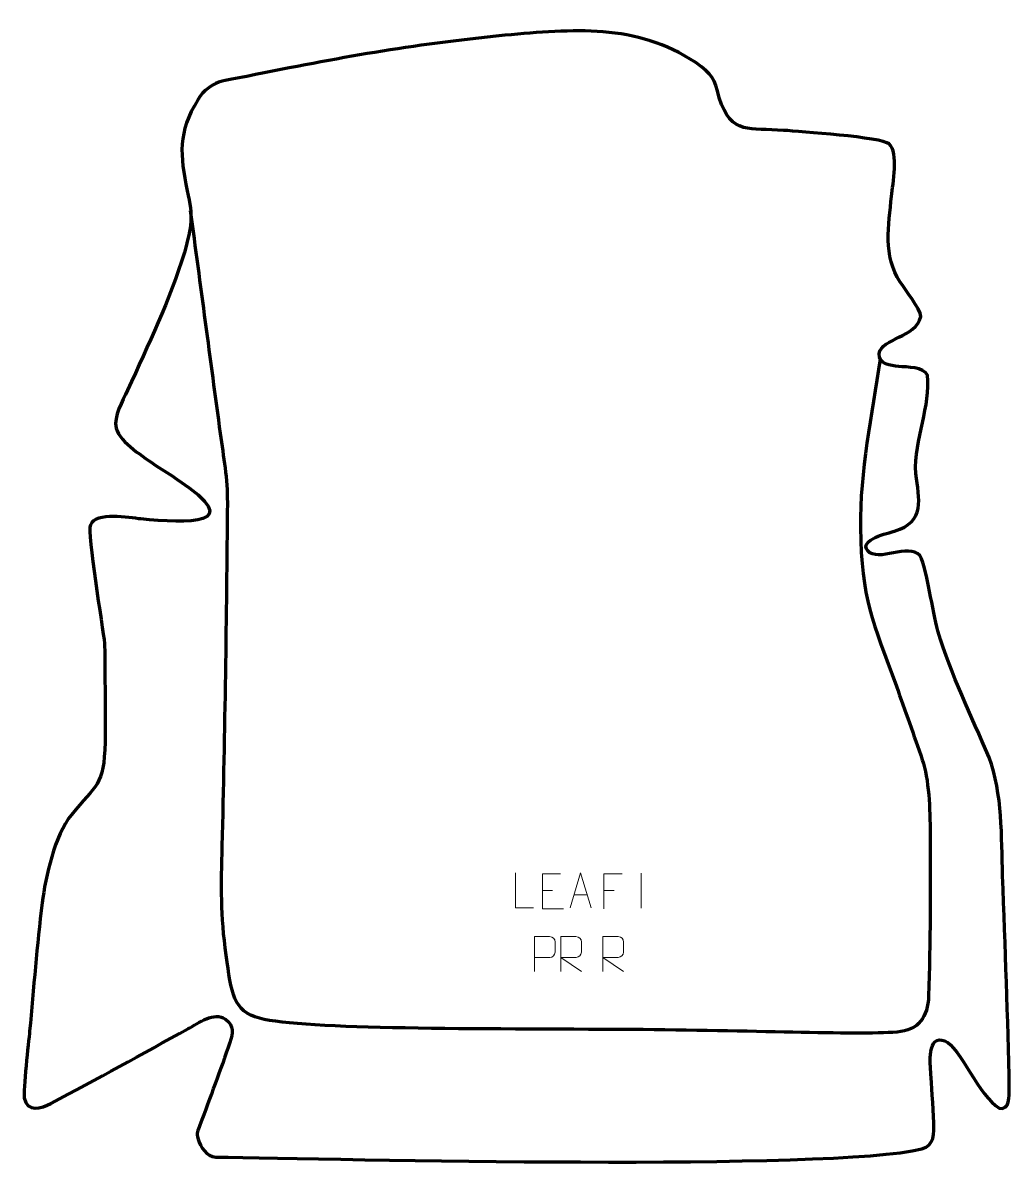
# Model space of a CAD drawing. Header units: millimetres. Extents: x 1012 to 1715, y 36 to 853.
import ezdxf

# ---------------------------------------------------------------- set-up
doc = ezdxf.new("R2010")
doc.units = ezdxf.units.MM
doc.header["$MEASUREMENT"] = 0
doc.layers.add('layer 2', color=7, linetype='Continuous')
doc.layers.add('layer 3', color=7, linetype='Continuous')

msp = doc.modelspace()

# ---------------------------------------------------------------- linework, layer by layer
at = {"layer": 'layer 2', "color": 142, "lineweight": 158}
msp.add_open_spline([(1622.3279, 613.688), (1616.3936, 573.9295), (1607.7106, 533.9779), (1608.2018, 493.6239), (1608.2018, 493.6239), (1608.8203, 442.8134), (1617.0707, 426.8819), (1633.8104, 380.8851), (1633.8104, 380.8851), (1640.0447, 363.4702), (1646.2446, 346.0507), (1652.2609, 328.5588), (1652.2609, 328.5588), (1656.9532, 314.8467), (1657.8196, 293.5519), (1657.8974, 275.4699), (1657.8974, 275.4699), (1658.061, 237.2993), (1657.9495, 198.4704), (1656.7355, 160.3675), (1656.7355, 160.3675), (1656.2354, 145.614), (1649.6732, 135.7941), (1634.3177, 134.6573), (1634.3177, 134.6573), (1603.6668, 132.3882), (1529.8136, 135.9005), (1445.7025, 136.4298), (1445.7025, 136.4298), (1336.144, 137.1192), (1212.683, 136.0656), (1180.3965, 144.4747), (1180.3965, 144.4747), (1161.4861, 149.4), (1160.3988, 162.4084), (1156.6452, 189.4145), (1156.6452, 189.4145), (1152.6991, 217.806), (1153.0803, 238.8432), (1153.8198, 267.1964), (1153.8198, 267.1964), (1155.9393, 348.4755), (1157.031, 430.3293), (1157.7135, 511.6161), (1157.7135, 511.6161), (1157.8481, 528.3623), (1154.8915, 544.1639), (1152.6385, 560.6598), (1152.6385, 560.6598), (1145.5098, 613.6124), (1138.4375, 666.5726), (1131.3306, 719.5282)], degree=3, knots=[0, 0, 0, 0, 0.07142857, 0.07142857, 0.07142857, 0.07142857, 0.14285714, 0.14285714, 0.14285714, 0.14285714, 0.21428571, 0.21428571, 0.21428571, 0.21428571, 0.28571429, 0.28571429, 0.28571429, 0.28571429, 0.35714286, 0.35714286, 0.35714286, 0.35714286, 0.42857143, 0.42857143, 0.42857143, 0.42857143, 0.5, 0.5, 0.5, 0.5, 0.57142857, 0.57142857, 0.57142857, 0.57142857, 0.64285714, 0.64285714, 0.64285714, 0.64285714, 0.71428571, 0.71428571, 0.71428571, 0.71428571, 0.78571429, 0.78571429, 0.78571429, 0.78571429, 0.85714286, 0.85714286, 0.85714286, 0.85714286, 1, 1, 1, 1], dxfattribs=at)
at = {"layer": 'layer 2', "color": 250, "lineweight": 9}
for points, knots in [([(1375.5609, 223.0021), (1375.5609, 223.0021), (1362.6118, 223.0021), (1362.6118, 223.0021), (1362.6118, 223.0021), (1362.6118, 223.0021), (1362.6118, 247.9557), (1362.6118, 247.9557)], [0, 0, 0, 0, 0.33333333, 0.33333333, 0.33333333, 0.33333333, 1, 1, 1, 1]), ([(1394.7922, 247.3586), (1394.7922, 247.3586), (1381.9183, 247.3586), (1381.9183, 247.3586), (1381.9183, 247.3586), (1381.9183, 247.3586), (1381.9183, 222.405), (1381.9183, 222.405), (1381.9183, 222.405), (1381.9183, 222.405), (1396.7841, 222.405), (1396.7841, 222.405)], [0, 0, 0, 0, 0.25, 0.25, 0.25, 0.25, 0.5, 0.5, 0.5, 0.5, 1, 1, 1, 1]), ([(1401.6159, 223.0022), (1401.6159, 223.0022), (1408.9869, 247.9557), (1408.9869, 247.9557), (1408.9869, 247.9557), (1408.9869, 247.9557), (1416.5568, 223.0022), (1416.5568, 223.0022)], [0, 0, 0, 0, 0.33333333, 0.33333333, 0.33333333, 0.33333333, 1, 1, 1, 1]), ([(1438.4778, 247.3586), (1438.4778, 247.3586), (1425.6038, 247.3586), (1425.6038, 247.3586), (1425.6038, 247.3586), (1425.6038, 247.3586), (1425.6038, 222.405), (1425.6038, 222.405)], [0, 0, 0, 0, 0.33333333, 0.33333333, 0.33333333, 0.33333333, 1, 1, 1, 1]), ([(1376.1641, 177.6587), (1376.1641, 177.6587), (1376.1641, 202.6123), (1376.1641, 202.6123), (1376.1641, 202.6123), (1379.7591, 202.6123), (1383.3544, 202.6123), (1386.9498, 202.6123), (1386.9498, 202.6123), (1389.275, 202.5744), (1390.8324, 201.0843), (1390.8282, 198.7182), (1390.8282, 198.7182), (1390.8278, 196.6825), (1390.8278, 193.6232), (1390.8282, 191.5872), (1390.8282, 191.5872), (1390.8217, 189.7118), (1389.0095, 187.7699), (1386.9999, 187.7508), (1386.9999, 187.7508), (1386.9999, 187.7508), (1376.1641, 187.7508), (1376.1641, 187.7508)], [0, 0, 0, 0, 0.14285714, 0.14285714, 0.14285714, 0.14285714, 0.28571429, 0.28571429, 0.28571429, 0.28571429, 0.42857143, 0.42857143, 0.42857143, 0.42857143, 0.57142857, 0.57142857, 0.57142857, 0.57142857, 0.71428571, 0.71428571, 0.71428571, 0.71428571, 1, 1, 1, 1]), ([(1394.9168, 177.6626), (1394.9168, 177.6626), (1394.9168, 202.6161), (1394.9168, 202.6161), (1394.9168, 202.6161), (1398.5116, 202.6161), (1402.1071, 202.6161), (1405.7023, 202.6161), (1405.7023, 202.6161), (1408.0276, 202.5784), (1409.5849, 201.0884), (1409.5808, 198.722), (1409.5808, 198.722), (1409.5804, 196.6865), (1409.5804, 193.6271), (1409.5808, 191.5911), (1409.5808, 191.5911), (1409.5743, 189.7156), (1407.762, 187.7738), (1405.7525, 187.7547), (1405.7525, 187.7547), (1405.7525, 187.7547), (1394.9168, 187.7547), (1394.9168, 187.7547), (1394.9168, 187.7547), (1394.9168, 187.7547), (1409.5715, 177.6626), (1409.5715, 177.6626)], [0, 0, 0, 0, 0.125, 0.125, 0.125, 0.125, 0.25, 0.25, 0.25, 0.25, 0.375, 0.375, 0.375, 0.375, 0.5, 0.5, 0.5, 0.5, 0.625, 0.625, 0.625, 0.625, 0.75, 0.75, 0.75, 0.75, 1, 1, 1, 1]), ([(1424.9168, 177.6626), (1424.9168, 177.6626), (1424.9168, 202.6161), (1424.9168, 202.6161), (1424.9168, 202.6161), (1428.5116, 202.6161), (1432.1071, 202.6161), (1435.7023, 202.6161), (1435.7023, 202.6161), (1438.0276, 202.5784), (1439.5849, 201.0884), (1439.5808, 198.722), (1439.5808, 198.722), (1439.5804, 196.6865), (1439.5804, 193.6271), (1439.5808, 191.5911), (1439.5808, 191.5911), (1439.5743, 189.7156), (1437.762, 187.7738), (1435.7525, 187.7547), (1435.7525, 187.7547), (1435.7525, 187.7547), (1424.9168, 187.7547), (1424.9168, 187.7547), (1424.9168, 187.7547), (1424.9168, 187.7547), (1439.5715, 177.6626), (1439.5715, 177.6626)], [0, 0, 0, 0, 0.125, 0.125, 0.125, 0.125, 0.25, 0.25, 0.25, 0.25, 0.375, 0.375, 0.375, 0.375, 0.5, 0.5, 0.5, 0.5, 0.625, 0.625, 0.625, 0.625, 0.75, 0.75, 0.75, 0.75, 1, 1, 1, 1])]:
    msp.add_open_spline(points, degree=3, knots=knots, dxfattribs=at)
for points in [[(1452.0408, 247.8146), (1452.0408, 247.8146), (1452.0408, 222.8405), (1452.0408, 222.8405)], [(1381.9183, 235.4789), (1381.9183, 235.4789), (1389.0864, 235.4789), (1389.0864, 235.4789)], [(1404.3385, 232.2516), (1404.3385, 232.2516), (1413.8342, 232.2516), (1413.8342, 232.2516)], [(1425.6038, 235.4789), (1425.6038, 235.4789), (1432.7719, 235.4789), (1432.7719, 235.4789)]]:
    msp.add_open_spline(points, degree=3, dxfattribs=at)
at = {"layer": 'layer 3', "color": 242, "lineweight": 158}
msp.add_open_spline([(1137.9683, 68.4823), (1145.2442, 88.0462), (1152.576, 107.6962), (1159.2817, 127.2904), (1159.2817, 127.2904), (1161.4674, 133.6772), (1162.4639, 139.0845), (1156.1492, 143.7292), (1156.1492, 143.7292), (1148.0815, 149.6634), (1136.9032, 141.001), (1129.3512, 136.8675), (1129.3512, 136.8675), (1097.0767, 119.1964), (1064.4217, 100.889), (1031.8287, 83.9201), (1031.8287, 83.9201), (1024.8759, 80.3003), (1015.0415, 77.1242), (1012.8907, 87.9521), (1012.8907, 87.9521), (1011.9565, 92.6551), (1015.9355, 127.6181), (1016.681, 135.3327), (1016.681, 135.3327), (1019.5475, 165.7931), (1021.8684, 196.2533), (1025.6123, 226.6294), (1025.6123, 226.6294), (1028.0254, 245.4351), (1034.4537, 274.5184), (1046.445, 289.3574), (1046.445, 289.3574), (1064.032, 311.1208), (1069.6878, 309.3435), (1070.3761, 341.0683), (1070.3761, 341.0683), (1070.8692, 363.7957), (1070.1682, 386.9478), (1070.1269, 409.7619), (1070.1269, 409.7619), (1070.1269, 409.7619), (1070.1242, 411.2657), (1070.1242, 411.2657), (1070.1242, 411.2657), (1068.4728, 422.9958), (1057.7107, 490.1295), (1059.9419, 495.7383), (1059.9419, 495.7383), (1063.6912, 505.1635), (1087.911, 500.7072), (1095.7922, 499.9606), (1095.7922, 499.9606), (1128.2546, 496.9268), (1172.8935, 494.3508), (1121.8506, 528.0869), (1121.8506, 528.0869), (1116.8914, 531.3646), (1111.8548, 534.5081), (1106.915, 537.8182), (1106.915, 537.8182), (1098.0403, 543.9293), (1081.5735, 554.0005), (1078.2897, 564.5575), (1078.2897, 564.5575), (1076.2368, 572.9986), (1082.9519, 583.807), (1086.46, 591.6024), (1086.46, 591.6024), (1101.124, 624.1878), (1116.3794, 655.3562), (1126.8833, 689.6872), (1126.8833, 689.6872), (1132.1727, 708.8649), (1133.0977, 714.728), (1128.9791, 733.5308), (1128.9791, 733.5308), (1123.6661, 758.8934), (1122.1205, 775.2422), (1136.4813, 798.3717), (1136.4813, 798.3717), (1145.1649, 812.3576), (1156.2191, 811.9826), (1171.3952, 815.024), (1171.3952, 815.024), (1237.9568, 828.3634), (1286.6194, 837.4338), (1354.9887, 844.2291), (1354.9887, 844.2291), (1403.2361, 848.513), (1448.4351, 853.0308), (1491.0114, 824.7794), (1491.0114, 824.7794), (1503.0187, 815.9478), (1504.1933, 814.1669), (1507.6644, 799.77), (1507.6644, 799.77), (1516.2566, 772.6896), (1529.6459, 778.4189), (1553.5416, 776.5609), (1553.5416, 776.5609), (1564.7693, 775.6868), (1623.3898, 771.7752), (1628.7064, 766.9074), (1628.7064, 766.9074), (1635.5803, 760.6138), (1631.3076, 738.4773), (1630.3427, 729.8331), (1630.3427, 729.8331), (1628.2964, 708.9926), (1624.2619, 687.1227), (1636.5564, 668.6117), (1636.5564, 668.6117), (1639.8187, 663.7), (1650.9228, 649.3107), (1651.2187, 644.1554), (1651.2187, 644.1554), (1647.7658, 628.4879), (1623.1067, 628.9487), (1621.5915, 617.5975), (1621.5915, 617.5975), (1621.2193, 609.8122), (1629.4192, 609.1048), (1635.5656, 608.4925), (1635.5656, 608.4925), (1641.2207, 607.9521), (1653.379, 608.2522), (1655.8775, 602.3141), (1655.8775, 602.3141), (1658.7636, 580.6197), (1646.2775, 557.1143), (1647.6041, 532.2054), (1647.6041, 532.2054), (1650.0098, 513.9832), (1654.5642, 497.8686), (1632.491, 491.2621), (1632.491, 491.2621), (1628.2364, 489.9888), (1606.5431, 485.1541), (1613.4264, 477.1872), (1613.4264, 477.1872), (1620.7155, 468.7505), (1642.4166, 482.8889), (1650.6036, 473.8873), (1650.6036, 473.8873), (1656.1648, 462.3704), (1659.1808, 434.9147), (1663.3317, 420.215), (1663.3317, 420.215), (1673.0832, 387.999), (1686.8315, 360.8663), (1699.7627, 330.2316), (1699.7627, 330.2316), (1709.5813, 304.2775), (1708.4859, 273.5736), (1709.4526, 245.9805), (1709.4526, 245.9805), (1711.2562, 195.1957), (1713.3493, 145.044), (1714.1763, 94.1854), (1714.1763, 94.1854), (1714.2503, 89.6345), (1714.7406, 78.36), (1706.8958, 80.59), (1706.8958, 80.59), (1693.2677, 88.2894), (1678.6812, 124.4038), (1668.3884, 128.3268), (1668.3884, 128.3268), (1655.3899, 133.2811), (1658.0542, 111.5291), (1658.3352, 104.7282), (1658.3352, 104.7282), (1658.5927, 99.1865), (1660.0723, 81.5459), (1660.4948, 70.0871), (1660.4948, 70.0871), (1660.7531, 63.0794), (1660.9219, 53.637), (1651.9956, 51.4704), (1651.9956, 51.4704), (1587.1183, 35.7233), (1236.0316, 44.3323), (1149.2073, 45.6818), (1149.2073, 45.6818), (1142.7581, 45.782), (1138.2027, 52.8727), (1136.657, 58.51), (1136.657, 58.51), (1135.3796, 63.1681), (1136.3893, 64.2362), (1137.9683, 68.4823)], degree=3, knots=[0, 0, 0, 0, 0.02040816, 0.02040816, 0.02040816, 0.02040816, 0.04081633, 0.04081633, 0.04081633, 0.04081633, 0.06122449, 0.06122449, 0.06122449, 0.06122449, 0.08163265, 0.08163265, 0.08163265, 0.08163265, 0.10204082, 0.10204082, 0.10204082, 0.10204082, 0.12244898, 0.12244898, 0.12244898, 0.12244898, 0.14285714, 0.14285714, 0.14285714, 0.14285714, 0.16326531, 0.16326531, 0.16326531, 0.16326531, 0.18367347, 0.18367347, 0.18367347, 0.18367347, 0.20408163, 0.20408163, 0.20408163, 0.20408163, 0.2244898, 0.2244898, 0.2244898, 0.2244898, 0.24489796, 0.24489796, 0.24489796, 0.24489796, 0.26530612, 0.26530612, 0.26530612, 0.26530612, 0.28571429, 0.28571429, 0.28571429, 0.28571429, 0.30612245, 0.30612245, 0.30612245, 0.30612245, 0.32653061, 0.32653061, 0.32653061, 0.32653061, 0.34693878, 0.34693878, 0.34693878, 0.34693878, 0.36734694, 0.36734694, 0.36734694, 0.36734694, 0.3877551, 0.3877551, 0.3877551, 0.3877551, 0.40816327, 0.40816327, 0.40816327, 0.40816327, 0.42857143, 0.42857143, 0.42857143, 0.42857143, 0.44897959, 0.44897959, 0.44897959, 0.44897959, 0.46938776, 0.46938776, 0.46938776, 0.46938776, 0.48979592, 0.48979592, 0.48979592, 0.48979592, 0.51020408, 0.51020408, 0.51020408, 0.51020408, 0.53061224, 0.53061224, 0.53061224, 0.53061224, 0.55102041, 0.55102041, 0.55102041, 0.55102041, 0.57142857, 0.57142857, 0.57142857, 0.57142857, 0.59183673, 0.59183673, 0.59183673, 0.59183673, 0.6122449, 0.6122449, 0.6122449, 0.6122449, 0.63265306, 0.63265306, 0.63265306, 0.63265306, 0.65306122, 0.65306122, 0.65306122, 0.65306122, 0.67346939, 0.67346939, 0.67346939, 0.67346939, 0.69387755, 0.69387755, 0.69387755, 0.69387755, 0.71428571, 0.71428571, 0.71428571, 0.71428571, 0.73469388, 0.73469388, 0.73469388, 0.73469388, 0.75510204, 0.75510204, 0.75510204, 0.75510204, 0.7755102, 0.7755102, 0.7755102, 0.7755102, 0.79591837, 0.79591837, 0.79591837, 0.79591837, 0.81632653, 0.81632653, 0.81632653, 0.81632653, 0.83673469, 0.83673469, 0.83673469, 0.83673469, 0.85714286, 0.85714286, 0.85714286, 0.85714286, 0.87755102, 0.87755102, 0.87755102, 0.87755102, 0.89795918, 0.89795918, 0.89795918, 0.89795918, 0.91836735, 0.91836735, 0.91836735, 0.91836735, 0.93877551, 0.93877551, 0.93877551, 0.93877551, 0.95918367, 0.95918367, 0.95918367, 0.95918367, 1, 1, 1, 1], dxfattribs=at)

doc.saveas('drawing.dxf')
